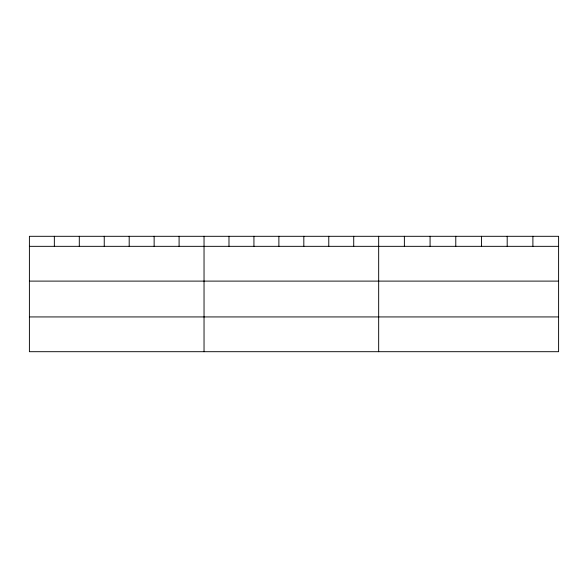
<?xml version="1.0" encoding="UTF-8"?>
<svg xmlns="http://www.w3.org/2000/svg" width="588" height="588" viewBox="0 0 588 588"><rect width="100%" height="100%" fill="white"/><g stroke="black" fill="none" stroke-linecap="round" stroke-linejoin="round"><path stroke-width="0.88" d="M558.6 246.335L558.6 351.697L29.4 351.697L29.4 236.303L558.6 236.303L558.6 246.335L29.4 246.335M29.4 281.108L558.6 281.108M29.4 316.932L558.6 316.932M532.897 236.303L532.897 246.335M507.194 236.303L507.194 246.335M481.491 236.303L481.491 246.335M455.781 236.303L455.781 246.335M430.078 236.303L430.078 246.335M404.375 236.303L404.375 246.335M378.672 236.303L378.672 351.697M353.726 236.303L353.726 246.335M328.773 236.303L328.773 246.335M303.827 236.303L303.827 246.335M278.881 236.303L278.881 246.335M253.935 236.303L253.935 246.335M228.982 236.303L228.982 246.335M204.036 236.303L204.036 351.697M179.09 236.303L179.09 246.335M154.137 236.303L154.137 246.335M129.191 236.303L129.191 246.335M104.245 236.303L104.245 246.335M79.299 236.303L79.299 246.335M54.346 236.303L54.346 246.335"/></g></svg>
